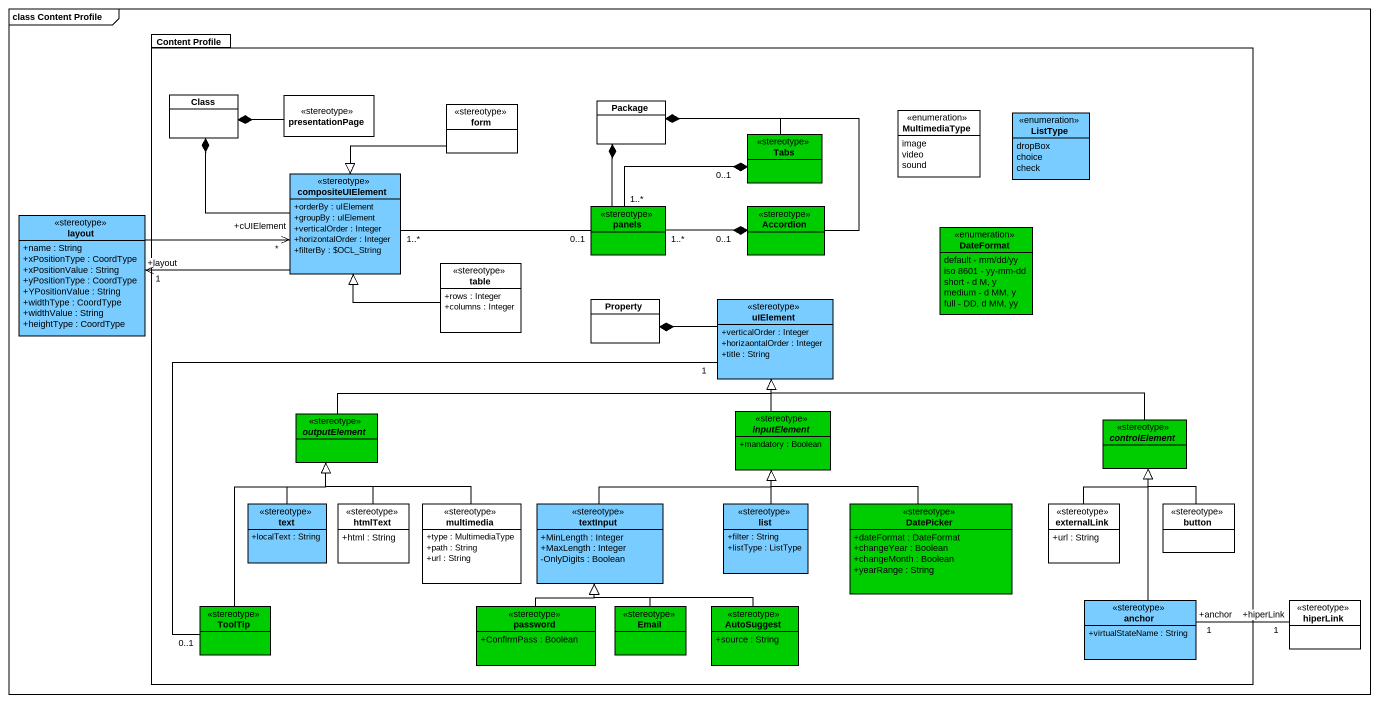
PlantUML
@startuml
mainframe class Content Profile
hide circle
hide empty members
skinparam classAttributeIconSize 0
package "Content Profile" as Content_Profile {
  class "Class" as Class_
  class presentationPage <<stereotype>>
  class form <<stereotype>>
  class "Package" as Package_
  class Tabs <<stereotype>> #00CD00
  enum MultimediaType {
    image
    video
    sound
  }
  enum ListType #78CCFF {
    dropBox
    choice
    check
  }
  class compositeUIElement <<stereotype>> #78CCFF {
    +orderBy : uIElement
    +groupBy : uIElement
    +verticalOrder : Integer
    +horizontalOrder : Integer
    +filterBy : ~$OCL_String
  }
  class panels <<stereotype>> #00CD00
  class Accordion <<stereotype>> #00CD00
  enum DateFormat #00CD00 {
    default - mm/dd/yy
    iso 8601 - yy-mm-dd
    short - d M, y
    medium - d MM, y
    full - DD, d MM, yy
  }
  class table <<stereotype>> {
    +rows : Integer
    +columns : Integer
  }
  class Property
  class uIElement <<stereotype>> #78CCFF {
    +verticalOrder : Integer
    +horizaontalOrder : Integer
    +title : String
  }
  abstract class outputElement <<stereotype>> #00CD00
  abstract class inputElement <<stereotype>> #00CD00 {
    +mandatory : Boolean
  }
  abstract class controlElement <<stereotype>> #00CD00
  class text <<stereotype>> #78CCFF {
    +localText : String
  }
  class htmlText <<stereotype>> {
    +html : String
  }
  class multimedia <<stereotype>> {
    +type : MultimediaType
    +path : String
    +url : String
  }
  class textInput <<stereotype>> #78CCFF {
    +MinLength : Integer
    +MaxLength : Integer
    -OnlyDigits : Boolean
  }
  class list <<stereotype>> #78CCFF {
    +filter : String
    +listType : ListType
  }
  class DatePicker <<stereotype>> #00CD00 {
    +dateFormat : DateFormat
    +changeYear : Boolean
    +changeMonth : Boolean
    +yearRange : String
  }
  class externalLink <<stereotype>> {
    +url : String
  }
  class button <<stereotype>>
  class anchor <<stereotype>> #78CCFF {
    +virtualStateName : String
  }
  class ToolTip <<stereotype>> #00CD00
  class password <<stereotype>> #00CD00 {
    +ConfirmPass : Boolean
  }
  class Email <<stereotype>> #00CD00
  class AutoSuggest <<stereotype>> #00CD00 {
    +source : String
  }
}
class layout <<stereotype>> #78CCFF {
  +name : String
  +xPositionType : CoordType
  +xPositionValue : String
  +yPositionType : CoordType
  +YPositionValue : String
  +widthType : CoordType
  +widthValue : String
  +heightType : CoordType
}
class hiperLink <<stereotype>>
presentationPage -left-* Class_
form --|> compositeUIElement
Tabs -left-* Package_
Tabs "0..1" *-left- "1..*" panels
compositeUIElement -up-* Class_
compositeUIElement "1..*" -right- "0..1" panels
compositeUIElement -left-> "+layout\n1" layout
panels -up-* Package_
Accordion -up-* Package_
Accordion "0..1" *-left- "1..*" panels
layout -right-> "*\n+cUIElement" compositeUIElement
table -left-|> compositeUIElement
uIElement -left-* Property
outputElement -right-|> uIElement
inputElement -up-|> uIElement
controlElement -left-|> uIElement
text -up-|> outputElement
htmlText -up-|> outputElement
multimedia -up-|> outputElement
textInput -right-|> inputElement
list -up-|> inputElement
DatePicker -up-|> inputElement
externalLink -up-|> controlElement
button -up-|> controlElement
anchor -up-|> controlElement
anchor "+anchor\n1" -right- "+hiperLink\n1" hiperLink
ToolTip "0..1" -right- "1" uIElement
ToolTip -up-|> outputElement
password -up-|> textInput
Email -up-|> textInput
AutoSuggest -left-|> textInput
@enduml
